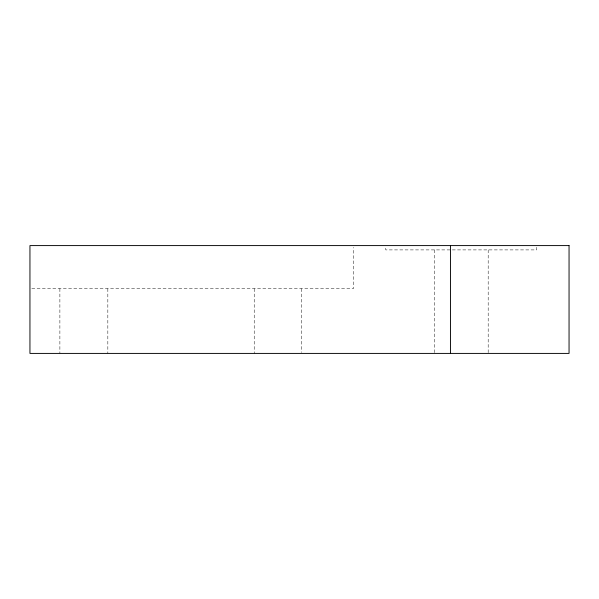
<?xml version="1.0" encoding="UTF-8"?>
<svg xmlns="http://www.w3.org/2000/svg" width="599" height="599" viewBox="0 0 599 599"><rect width="100%" height="100%" fill="white"/><g stroke="black" fill="none" stroke-linecap="round" stroke-linejoin="round"><path stroke-width="0.45" stroke-dasharray="3 2.25" d="M31.822 288.718L353.41 288.718L353.41 247.424M536.704 247.312L536.704 249.903L385.756 249.903L385.756 247.312M488.185 249.903L488.185 353.41M434.275 249.903L434.275 353.41M301.656 288.718L301.656 352.489M254.216 288.718L254.216 353.41M107.835 288.718L107.835 353.41M59.885 288.718L59.885 353.41"/><path stroke-width="0.9" d="M450.448 245.59L450.448 353.41M569.05 245.59L29.95 245.59L29.95 353.41L569.05 353.41L569.05 245.59"/></g></svg>
